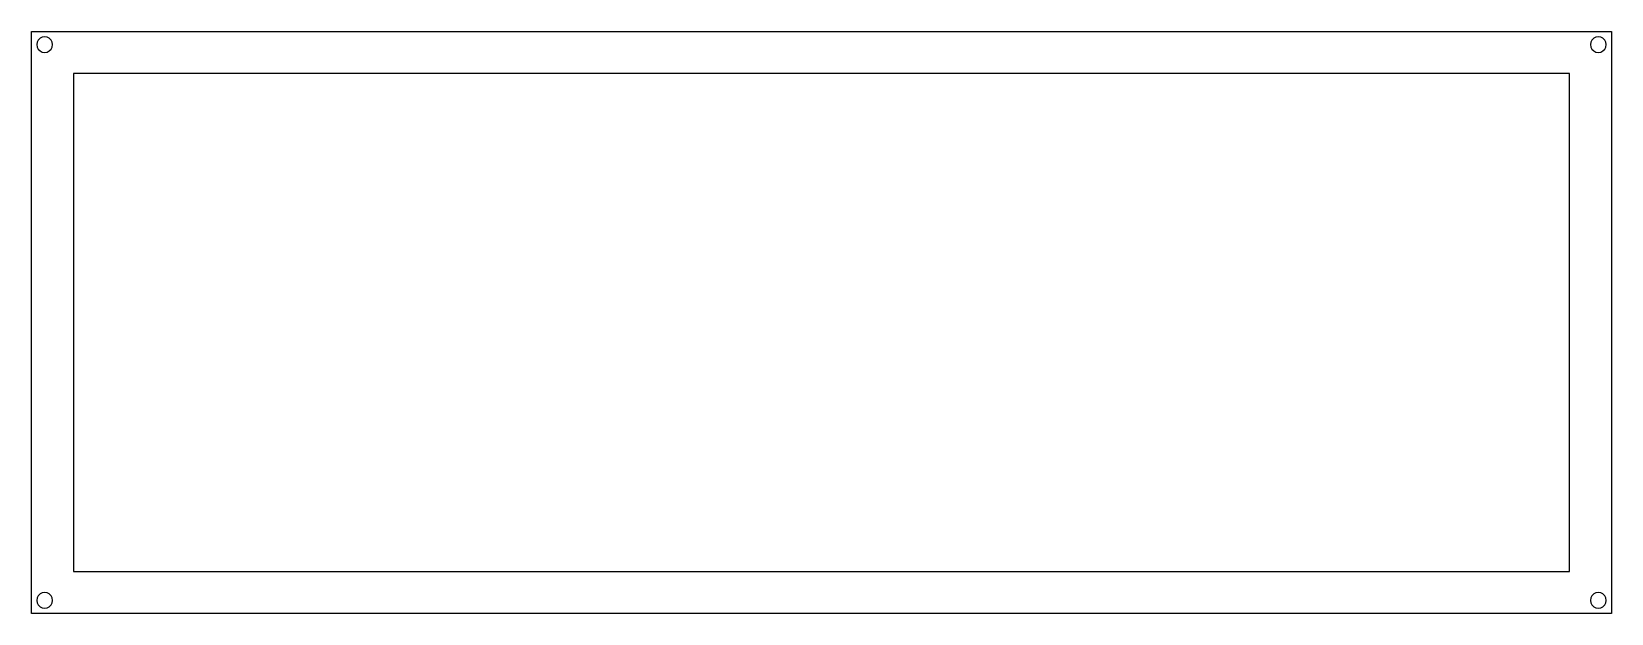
# Model space of a CAD drawing. Extents: x 0 to 302, y 0 to 111.
import ezdxf

# ---------------------------------------------------------------- set-up
doc = ezdxf.new("R2010")
doc.units = 0
doc.layers.get('0').update_dxf_attribs({"linetype": 'CONTINUOUS'})

msp = doc.modelspace()

# ---------------------------------------------------------------- linework, layer by layer
at = {"color": 0}
for p, q in [((0.09, 111.34), (301.84, 111.34)), ((0.09, 0.09), (0.09, 111.34)), ((1.17, 109.31), (1.09, 108.84)), ((1.09, 108.84), (1.17, 108.38)), ((1.38, 109.73), (1.17, 109.31)), ((1.71, 110.06), (1.38, 109.73)), ((2.13, 110.27), (1.71, 110.06)), ((2.59, 110.34), (2.13, 110.27)), ((3.06, 110.27), (2.59, 110.34)), ((3.48, 110.06), (3.06, 110.27)), ((3.81, 109.73), (3.48, 110.06)), ((4.02, 109.31), (3.81, 109.73)), ((4.09, 108.84), (4.02, 109.31)), ((4.02, 108.38), (4.09, 108.84)), ((297.92, 109.31), (297.85, 108.84)), ((297.85, 108.84), (297.92, 108.38)), ((298.13, 109.73), (297.92, 109.31)), ((298.46, 110.06), (298.13, 109.73)), ((298.88, 110.27), (298.46, 110.06)), ((299.34, 110.34), (298.88, 110.27)), ((299.81, 110.27), (299.34, 110.34)), ((300.23, 110.06), (299.81, 110.27)), ((300.56, 109.73), (300.23, 110.06)), ((300.77, 109.31), (300.56, 109.73)), ((300.85, 108.84), (300.77, 109.31)), ((300.77, 108.38), (300.85, 108.84)), ((301.84, 111.34), (301.84, 0.09)), ((1.17, 108.38), (1.38, 107.96)), ((1.38, 107.96), (1.71, 107.63)), ((1.71, 107.63), (2.13, 107.42)), ((2.13, 107.42), (2.59, 107.34)), ((2.59, 107.34), (3.06, 107.42)), ((3.06, 107.42), (3.48, 107.63)), ((3.48, 107.63), (3.81, 107.96)), ((3.81, 107.96), (4.02, 108.38)), ((297.92, 108.38), (298.13, 107.96)), ((298.13, 107.96), (298.46, 107.63)), ((298.46, 107.63), (298.88, 107.42)), ((298.88, 107.42), (299.34, 107.34)), ((299.34, 107.34), (299.81, 107.42)), ((299.81, 107.42), (300.23, 107.63)), ((300.23, 107.63), (300.56, 107.96)), ((300.56, 107.96), (300.77, 108.38)), ((8.09, 103.35), (8.09, 84.29)), ((293.84, 103.35), (8.09, 103.35)), ((293.84, 8.09), (293.84, 103.35)), ((8.09, 84.29), (8.09, 84.29)), ((8.09, 84.29), (8.09, 65.24)), ((8.09, 65.24), (8.09, 65.24)), ((8.09, 65.24), (8.09, 46.19)), ((8.09, 46.19), (8.09, 46.19)), ((8.09, 46.19), (8.09, 8.09)), ((8.09, 8.09), (293.84, 8.09)), ((1.17, 3.06), (1.09, 2.59)), ((1.38, 3.48), (1.17, 3.06)), ((1.71, 3.81), (1.38, 3.48)), ((2.13, 4.02), (1.71, 3.81)), ((2.59, 4.09), (2.13, 4.02)), ((3.06, 4.02), (2.59, 4.09)), ((3.48, 3.81), (3.06, 4.02)), ((3.81, 3.48), (3.48, 3.81)), ((4.02, 3.06), (3.81, 3.48)), ((4.09, 2.59), (4.02, 3.06)), ((297.92, 3.06), (297.85, 2.59)), ((298.13, 3.48), (297.92, 3.06)), ((298.46, 3.81), (298.13, 3.48)), ((298.88, 4.02), (298.46, 3.81)), ((299.34, 4.09), (298.88, 4.02)), ((299.81, 4.02), (299.34, 4.09)), ((300.23, 3.81), (299.81, 4.02)), ((300.56, 3.48), (300.23, 3.81)), ((300.77, 3.06), (300.56, 3.48)), ((300.85, 2.59), (300.77, 3.06)), ((301.84, 0.09), (0.09, 0.09)), ((1.09, 2.59), (1.17, 2.13)), ((1.17, 2.13), (1.38, 1.71)), ((1.38, 1.71), (1.71, 1.38)), ((1.71, 1.38), (2.13, 1.17)), ((2.13, 1.17), (2.59, 1.09)), ((2.59, 1.09), (3.06, 1.17)), ((3.06, 1.17), (3.48, 1.38)), ((3.48, 1.38), (3.81, 1.71)), ((3.81, 1.71), (4.02, 2.13)), ((4.02, 2.13), (4.09, 2.59)), ((297.85, 2.59), (297.92, 2.13)), ((297.92, 2.13), (298.13, 1.71)), ((298.13, 1.71), (298.46, 1.38)), ((298.46, 1.38), (298.88, 1.17)), ((298.88, 1.17), (299.34, 1.09)), ((299.34, 1.09), (299.81, 1.17)), ((299.81, 1.17), (300.23, 1.38)), ((300.23, 1.38), (300.56, 1.71)), ((300.56, 1.71), (300.77, 2.13)), ((300.77, 2.13), (300.85, 2.59))]:
    msp.add_line(p, q, dxfattribs=at)

doc.saveas('drawing.dxf')
